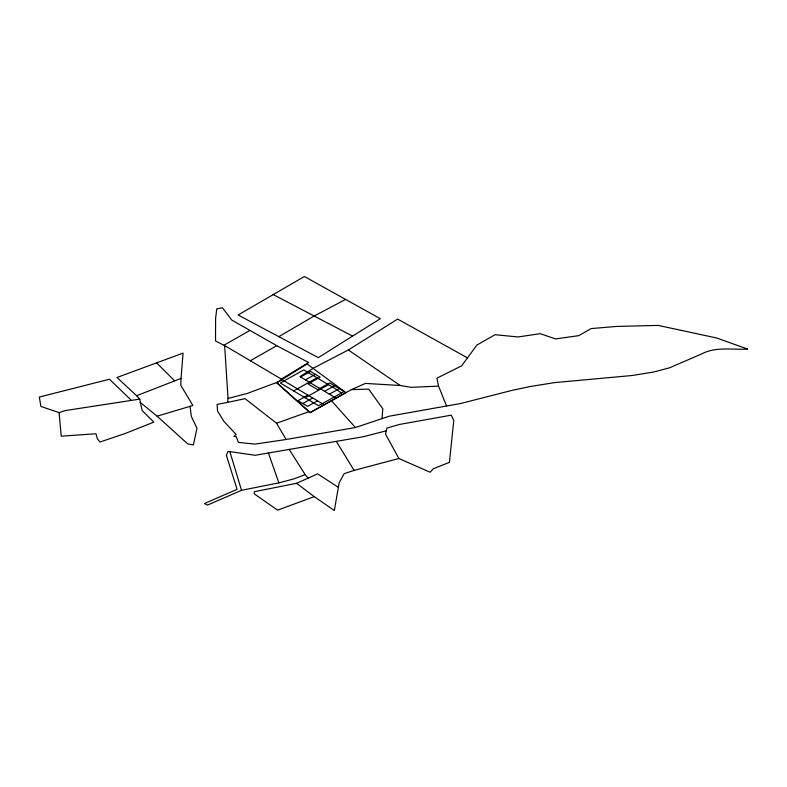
<?xml version="1.0" encoding="UTF-8"?>
<svg xmlns="http://www.w3.org/2000/svg" width="787" height="787" viewBox="0 0 787 787"><rect width="100%" height="100%" fill="white"/><g stroke="black" fill="none" stroke-linecap="round" stroke-linejoin="round"><path stroke-width="1.18" d="M181.04 378.419L180.803 385.315L192.874 405.502L157.105 416.185L140.293 402.442L139.781 399.117L136.613 395.704L116.988 377.485L183.056 353.107L181.04 378.419L136.613 395.704M382.039 418.556L382.826 408.807L368.641 389.093L351.386 389.634L310.147 412.614L276.857 382.826L307.038 363.968L345.955 392.575L310.147 412.614L276.552 382.551L247.157 393.48L228.023 398.429L227.61 402.373L217.133 404.42L217.527 411.021L223.941 421.389L236.149 434.473L233.877 436.352L236.277 436.706L238.422 442.412L255.047 444.094L286.153 439.49L355.429 427.528L389.27 416.195L460.729 403.485L512.376 390.283L530.477 386.466L554.658 382.6L632.128 375.507L653.771 372.005L669.491 367.824L701.866 353.845C715.924 346.398 732.471 349.989 747.65 349.074L716.741 338.017L658.198 325.405L616.506 326.438L591.155 328.582L578.779 335.646L555.533 338.931L540.246 333.678L518.062 336.954L495.043 334.711L476.912 345.04L461.664 365.827L436.923 378.154L438.556 386.132L446.563 405.915M314.21 496.646L277.604 510.153L254.201 493.823L254.437 491.668L296.601 483.307L314.21 496.646L334.347 510.488L339.138 482.893L344.096 473.695L354.101 470.38L398.891 458.506L430.115 472.239L433.401 468.708L449.416 462.372L453.774 420.504L451.246 415.162L399.343 424.468L386.938 428.079L385.532 434.149L398.891 458.506M352.556 336.088L318.332 357.662L238.107 314.997L304.372 276.512L380.328 318.715L352.556 336.088L273.04 294.505M313.078 368.405L299.945 376.619L336.039 398.124M312.99 368.346L348.326 349.979L397.642 319.079L467.419 357.829M281.313 379.098L308.661 362.512L276.739 345.67L231.703 320.034L222.475 307.786L216.769 308.858L215.599 318.381L215.53 340.968L226.39 346.595L282.071 379.521L276.552 382.551M278.618 336.767L313.993 316.108L345.532 299.463M250.384 360.731L276.739 345.67M223.921 345.237L249.676 330.57M300.604 377.012L310.521 371.464L320.122 377.189L308.071 383.928L317.682 389.654L329.733 382.915L344.135 391.493L318.479 405.728L280.339 383.003L303.752 369.9L336.098 389.172L341.273 392.979M305.405 379.875L315.321 374.327M293.61 390.913L317.023 377.809M307.924 395.113L298.007 400.652L307.619 406.377L317.525 400.829M305.14 397.779L328.553 384.676M302.808 403.515L312.724 397.976M324.618 391.316L334.534 385.768M329.419 394.179L339.335 388.63M296.601 483.307L317.633 473.872L338.479 487.409M351.386 389.634L365.443 383.417L400.199 385.492L411.129 387.332L438.556 386.132M308.248 478.289L305.159 474.63L293.846 478.889L278.873 482.874L241.53 490.301L207.591 505.047L204.384 503.562L237.074 489.327L226.39 455.388L228.033 451.335L255.116 455.28L363.535 436.687L386.053 430.863M227.61 402.373L245.072 398.655L276.562 423.229L309.153 411.591M131.075 400.071L109.462 379.226L39.35 397.042L40.875 406.436L59.094 412.624L65.282 410.568L139.781 399.117M281.953 379.639L324.146 404.774M400.199 385.492L348.326 349.979M157.105 416.185L187.749 443.927L193.366 444.94L196.996 428.325L191.379 416.52L190.041 406.358M156.682 362.935L174.478 380.692M331.484 400.76L355.429 427.528M289.114 449.298L305.159 474.63M336.344 441.409L354.101 470.38M276.562 423.229L286.153 439.49M268.397 452.928L278.873 482.874M229.912 451.807L241.53 490.301M140.293 402.442L142.191 410.588L153.849 422.117L124.848 433.627L99.91 442.028L97.372 438.821L95.984 433.755L61.229 436.185L59.094 412.624M224.659 345.68L228.023 398.429"/></g></svg>
